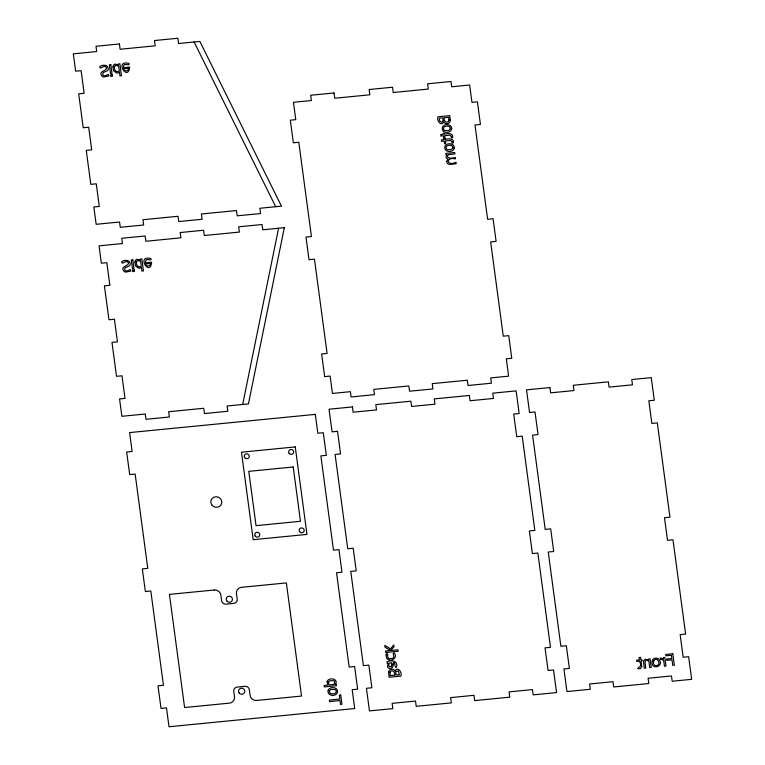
<?xml version="1.0" encoding="UTF-8"?>
<svg xmlns="http://www.w3.org/2000/svg" width="765" height="765" viewBox="0 0 765 765"><rect width="100%" height="100%" fill="white"/><g stroke="black" fill="none" stroke-linecap="round" stroke-linejoin="round"><path stroke-width="1.15" d="M242.687 404.465L278.575 228.247M136.686 261.42C135.29 264.327 138.159 268.582 141.286 266.153L140.626 261.19L137.681 260.559A1.654 1.587 18.8 0 0 136.686 261.42M194.128 42.008L275.687 206.713M446.722 161.396C446.588 166.244 453.731 163.767 456.198 163.739L456.007 162.295C446.397 166.722 445.268 156.624 455.548 158.852L455.347 157.408C453.253 158.154 444.867 159.292 448.242 154.626L454.888 153.966L454.697 152.522L445.794 153.392L445.995 154.846L446.98 154.75L446.052 156.576L446.244 157.934L447.898 159.321L446.722 161.396M106.574 68.181C105.991 71.241 97.997 71.355 101.831 75.945A3.825 3.653 18.8 0 0 103.763 76.978L108.812 75.974C109.29 71.719 104.738 78.26 102.883 74.884C101.324 70.849 109.232 72.484 108.248 68.257C107.559 64.365 102.376 64.614 99.833 66.459C99.354 70.896 104.298 63.82 106.297 67.416L106.574 68.181M128.357 68.305C129.161 71.556 123.882 71.767 123.653 68.764L128.357 68.305M128.539 263.313C127.956 266.383 119.962 266.497 123.796 271.087A3.825 3.653 18.8 0 0 125.728 272.12L130.777 271.116C131.255 266.861 126.703 273.401 124.848 270.026C123.289 265.991 131.197 267.626 130.213 263.399C129.524 259.507 124.341 259.756 121.798 261.601C121.319 266.038 126.263 258.962 128.262 262.558L128.539 263.313M150.322 263.447C151.126 266.698 145.847 266.909 145.618 263.906L150.322 263.447M451.388 136.466L451.274 137.738L452.622 137.614C453.846 132.737 447.276 133.234 444.494 134.238L444.36 133.263L443.117 133.378L443.251 134.363L440.688 134.611L440.889 136.055L443.442 135.807L443.796 138.475L445.039 138.35L444.685 135.682L449.963 135.195L451.388 136.466M452.096 141.745L451.981 143.017L453.32 142.892C454.553 138.025 447.984 138.513 445.201 139.517L445.067 138.542L443.824 138.656L443.958 139.641L441.395 139.89L441.596 141.334L444.149 141.085L444.503 143.753L445.746 143.629L445.393 140.961L450.671 140.473L452.096 141.745M391.9 664.116L391.403 666.43L389.194 666.611L388.63 664.766L389.395 663.045L391.862 662.796L391.9 664.116M388.601 672.033L389.079 677.255L400.936 676.088C402.333 672.425 397.79 665.913 394.97 670.962C393.726 667.979 388.859 668.849 388.601 672.033M450.279 120C450.824 123.634 445.268 125.297 443.863 121.922C441.042 126.971 436.499 120.468 437.896 116.806L449.753 115.639L450.279 120M112.962 66.832L113.545 70.705L116.605 73.01A4.093 3.911 18.8 0 0 119.483 72.216L119.981 75.945L121.482 75.792L119.876 63.801L118.374 63.954L118.499 64.834L114.999 64.117A2.888 2.764 18.8 0 0 113.45 65.36L112.962 66.832M134.927 261.965L135.51 265.847L138.57 268.152A4.093 3.911 18.8 0 0 141.448 267.358L141.946 271.087L143.447 270.934L141.841 258.943L140.339 259.096L140.464 259.966L136.964 259.259A2.888 2.764 18.8 0 0 135.415 260.492L134.927 261.965M393.143 664.833L392.55 667.338L390.504 668.419A3.079 2.945 18.8 0 1 388.821 668.122L388.362 667.855A2.735 2.611 18.8 0 1 387.453 666.592L388.151 663.169L387.205 663.255L387.004 661.821C391.431 659.688 398.431 660.912 396.538 667.109C394.472 669.815 394.931 656.772 393.143 664.833M643.48 661.18L644.235 668.189L645.727 668.036L644.981 662.031L645.918 660.491A2.591 2.467 18.8 0 1 647.611 660.587L648.863 661.218L649.724 667.644L651.225 667.501L650.068 658.894L648.577 659.038L648.701 659.994L645.23 659.181L643.48 661.18M641.73 666.449L640.525 668.553L637.771 668.744C638.287 665.98 642.734 668.314 639.54 661.142L636.786 661.409L636.623 660.214L639.387 659.937L639.052 657.47L640.554 657.317L640.879 659.793L641.892 659.698L642.055 660.893L641.041 660.998L641.73 666.449M652.201 661.103C650.307 671.163 665.684 666.277 658.589 659.028A3.595 3.433 18.8 0 0 656.408 658.11L654.697 658.273A3.557 3.395 18.8 0 0 652.822 659.583L652.201 661.103M123.519 66.316L123.509 67.655L129.667 67.052C128.166 82.467 113.555 59.517 129.017 63.438C130.337 66.851 123.767 62.089 123.519 66.316M145.484 261.448L145.474 262.797L151.633 262.194C150.131 277.609 135.52 254.659 150.982 258.58C152.302 261.984 145.733 257.231 145.484 261.448M386.115 654.936L386.583 657.977A3.49 3.328 18.8 0 0 388.314 659.573C392.474 661.773 397.81 656.963 394.358 652.994C391.116 652.344 396.739 658.933 391.049 658.435C385.283 660.023 389.538 652.402 386.44 653.769L386.115 654.936M448.892 120.124C448.233 124.322 442.801 121.224 444.236 117.724L448.615 117.294L448.892 120.124M390.016 672.206L390.217 675.591L394.597 675.16C395.725 672.129 391.517 668.629 390.016 672.206M328.137 690.355C326.827 695.165 333.731 696.953 336.571 693.951A3.595 3.433 18.8 0 0 337.461 691.866L337.241 690.212A3.557 3.395 18.8 0 0 335.825 688.366C333.387 686.96 329.208 687.41 328.137 690.355M451.704 128.883C451.34 132.422 446.473 133.186 443.882 131.637A3.557 3.395 18.8 0 1 442.466 129.782L442.247 128.138A3.595 3.433 18.8 0 1 443.136 126.053C445.766 123.375 452.067 124.399 451.704 128.883M454.267 148.008C453.903 151.547 449.036 152.321 446.444 150.762A3.557 3.395 18.8 0 1 445.029 148.917L444.809 147.263A3.595 3.433 18.8 0 1 445.699 145.178C448.328 142.5 454.63 143.524 454.267 148.008M328.376 682.112L329.046 684.991L334.085 684.493L334.678 681.634A1.616 1.54 18.8 0 0 333.75 680.678L329.897 680.735L328.376 682.112M329.409 690.814C328.587 694.238 333.597 694.649 335.539 692.985A2.056 1.96 18.8 0 0 336.16 691.694L336.017 690.632A2.037 1.951 18.8 0 0 335.07 689.504L330.949 689.447L329.409 690.814M450.394 128.702L448.759 130.547L444.637 130.49A2.037 1.951 18.8 0 1 443.69 129.362L443.547 128.3A2.056 1.96 18.8 0 1 444.169 127.009C446.024 125.575 450.509 125.537 450.394 128.702M452.957 147.827L451.321 149.672L447.2 149.615A2.037 1.951 18.8 0 1 446.253 148.496L446.11 147.425A2.056 1.96 18.8 0 1 446.731 146.134C448.586 144.7 453.071 144.671 452.957 147.827M284.331 227.683L248.434 403.901L227.129 405.986L227.836 411.274L204.446 413.559L203.739 408.281L168.663 411.723L169.371 417.002L145.981 419.297L145.273 414.018L121.884 416.303L119.56 398.957L125.02 398.422L121.989 375.797L116.529 376.332L111.986 342.395L117.437 341.859L114.406 319.225L108.955 319.76L104.403 285.823L109.864 285.288L106.832 262.663L101.372 263.198L99.048 245.842L122.438 243.557L121.731 238.269L145.12 235.983L145.819 241.262L180.903 237.819L180.196 232.541L203.586 230.246L204.293 235.524L239.369 232.091L238.661 226.813L262.051 224.518L262.758 229.796L284.331 227.683M653.817 660.836C651.474 668.428 662.681 666.057 657.623 660.004A2.056 1.96 18.8 0 0 656.274 659.363L655.175 659.468A2.037 1.951 18.8 0 0 654.027 660.348L653.817 660.836M327.057 681.558L327.822 685.115L324.102 685.478L324.293 686.922L336.466 685.727L336.275 684.283L335.347 684.379C339.22 678.909 328.807 676.652 327.057 681.558M114.721 66.278C113.325 69.185 116.194 73.44 119.321 71.011L118.661 66.048L115.716 65.417A1.654 1.587 18.8 0 0 114.721 66.278M443.212 120.65C442.16 124.093 438.364 120.908 439.445 118.192L442.916 117.858L443.212 120.65M395.84 671.507L395.916 675.036L399.387 674.692L398.345 670.934L395.84 671.507M389.787 650.059L389.289 650.69L385.57 651.053L385.761 652.497L398.154 651.283L397.963 649.839L390.705 650.546L394.004 646.769L393.765 644.971L390.523 648.873L384.805 645.364L385.063 647.267L389.787 650.059M660.731 659.363L660.099 657.957L663.485 658.875L663.312 657.594L664.804 657.451L665.961 666.057L664.46 666.2L663.647 660.09L660.731 659.363M119.397 43.978L96.008 46.273L96.715 51.551L73.325 53.846L75.649 71.193L81.109 70.657L84.14 93.292L78.68 93.827L83.232 127.765L88.683 127.229L91.714 149.854L86.263 150.389L90.805 184.336L96.266 183.801L99.297 206.426L93.837 206.961L96.161 224.308L119.55 222.013L120.258 227.291L143.648 225.006L142.94 219.727L178.016 216.285L178.723 221.563L202.113 219.268L201.405 213.99L236.49 210.557L237.198 215.835L260.578 213.54L259.87 208.262L281.444 206.148L199.875 41.444L178.57 43.529L177.863 38.25L154.473 40.545L155.18 45.824L120.105 49.266L119.397 43.978M110.829 64.69L109.328 64.834L110.485 73.45L111.977 73.297L110.829 64.69M112.273 74.731L110.571 74.894L110.772 76.404L112.474 76.232L112.273 74.731M334.056 92.957L310.666 95.252L311.374 100.531L293.444 102.29L295.768 119.636L290.318 120.172L293.349 142.797L298.799 142.271L311.432 236.548L305.971 237.083L309.003 259.708L314.463 259.172L327.095 353.459L321.635 353.994L324.666 376.619L330.126 376.084L332.45 393.43L350.38 391.67L351.087 396.959L374.477 394.664L373.769 389.385L408.845 385.943L409.552 391.221L432.942 388.926L432.235 383.647L467.319 380.215L468.027 385.493L491.407 383.198L490.7 377.92L508.629 376.16L506.306 358.814L511.766 358.278L508.735 335.653L503.274 336.189L490.652 241.903L496.102 241.367L493.071 218.742L487.621 219.278L474.989 124.991L480.439 124.456L477.408 101.831L471.957 102.367L469.634 85.02L451.704 86.78L450.996 81.501L427.606 83.787L428.314 89.065L393.229 92.508L392.522 87.229L369.141 89.524L369.849 94.803L334.764 98.236L334.056 92.957M132.794 259.832L131.293 259.976L132.45 268.591L133.942 268.439L132.794 259.832M134.238 269.873L132.536 270.035L132.737 271.537L134.439 271.374L134.238 269.873M352.426 406.923L329.036 409.218L332.067 431.843L337.528 431.307L340.559 453.941L335.099 454.477L347.731 548.754L353.191 548.218L356.222 570.853L350.762 571.379L363.394 665.665L368.845 665.129L371.876 687.754L366.425 688.29L369.457 710.924L392.837 708.629L392.129 703.351L415.519 701.056L416.227 706.334L451.312 702.892L450.604 697.613L473.984 695.318L474.692 700.606L509.777 697.164L509.069 691.885L532.459 689.59L533.167 694.869L556.547 692.574L553.516 669.949L548.065 670.484L545.034 647.859L550.484 647.324L537.862 553.038L532.402 553.573L529.37 530.948L534.831 530.413L522.199 436.136L516.738 436.672L513.707 414.037L519.167 413.502L516.136 390.877L492.746 393.172L493.454 398.45L470.064 400.745L469.356 395.467L434.281 398.9L434.989 404.178L411.599 406.473L410.891 401.195L375.806 404.637L376.514 409.916L353.134 412.201L352.426 406.923M549.911 387.568L526.521 389.854L529.552 412.488L535.012 411.953L538.044 434.577L532.583 435.113L545.216 529.399L550.676 528.864L553.707 551.489L548.247 552.024L560.879 646.301L566.339 645.765L569.37 668.4L563.91 668.935L566.942 691.56L590.331 689.265L589.624 683.986L613.004 681.692L613.712 686.97L648.797 683.537L648.089 678.259L671.479 675.964L672.186 681.242L691.675 679.33L688.643 656.705L683.183 657.24L680.152 634.615L685.612 634.08L672.98 539.794L667.52 540.329L664.489 517.704L669.949 517.169L657.317 422.882L651.856 423.418L648.825 400.793L654.285 400.258L651.254 377.633L631.766 379.545L632.473 384.824L609.083 387.109L608.376 381.831L573.301 385.273L574.008 390.552L550.618 392.847L549.911 387.568M315.304 414.381L129.591 432.588L132.125 451.446L126.665 451.981L129.696 474.606L135.156 474.071L147.779 568.357L142.328 568.892L145.36 591.517L150.81 590.982L163.442 685.268L157.992 685.803L161.023 708.428L166.474 707.893L169.008 726.75L354.702 708.543L352.187 689.686L357.647 689.15L354.616 666.525L349.156 667.061L336.533 572.775L341.984 572.239L338.952 549.614L333.492 550.15L320.87 455.873L326.32 455.338L323.289 432.703L317.838 433.239L315.304 414.381M295.252 446.913L241.463 452.192L253.186 539.688L306.975 534.41L295.252 446.913M293.205 466.985L248.768 471.345L256.046 525.651L300.473 521.29L293.205 466.985M214.267 589.997L169.438 594.386L184.595 707.529L229.423 703.131A5.919 5.661 18.8 0 0 234.511 696.905L233.746 691.244A3.949 3.768 18.8 0 1 237.14 687.094L244.943 686.329A3.949 3.768 18.8 0 1 249.342 689.714L250.098 695.375A5.919 5.661 18.8 0 0 256.705 700.453L301.534 696.064L286.368 582.92L241.549 587.319A5.919 5.661 18.8 0 0 236.462 593.544L237.217 599.205A3.949 3.768 18.8 0 1 233.822 603.356L226.029 604.12A3.949 3.768 18.8 0 1 221.62 600.735L220.865 595.074A5.919 5.661 18.8 0 0 214.267 589.997M672.808 653.759L665.713 654.457L665.894 655.815L671.412 655.27L671.852 658.512L666.564 659.028L666.745 660.386L672.033 659.86L672.77 665.387L674.348 665.234L672.808 653.759M340.721 695.05L339.316 695.184L339.832 699.038L329.38 700.071L329.581 701.591L340.043 700.568L340.559 704.422L341.955 704.278L340.721 695.05M211.723 504.852A5.527 5.279 18.8 0 0 221.228 504.527A5.527 5.279 18.8 0 0 215.95 496.734A5.527 5.279 18.8 0 0 211.723 504.852M226.822 600.984A3.156 3.022 18.8 0 0 232.225 600.458A3.156 3.022 18.8 0 0 228.917 596.203A3.156 3.022 18.8 0 0 226.822 600.984M239.149 693.004A3.156 3.022 18.8 0 0 244.551 692.478A3.156 3.022 18.8 0 0 241.243 688.213A3.156 3.022 18.8 0 0 239.149 693.004M299.689 531.761A2.525 2.41 18.8 0 0 304.011 531.34A2.525 2.41 18.8 0 0 301.362 527.927A2.525 2.41 18.8 0 0 299.689 531.761M255.252 536.122A2.525 2.41 18.8 0 0 259.574 535.691A2.525 2.41 18.8 0 0 256.935 532.287A2.525 2.41 18.8 0 0 255.252 536.122M244.743 457.68A2.525 2.41 18.8 0 0 249.065 457.25A2.525 2.41 18.8 0 0 246.426 453.846A2.525 2.41 18.8 0 0 244.743 457.68M289.18 453.32A2.525 2.41 18.8 0 0 293.502 452.899A2.525 2.41 18.8 0 0 290.853 449.485A2.525 2.41 18.8 0 0 289.18 453.32"/></g></svg>
